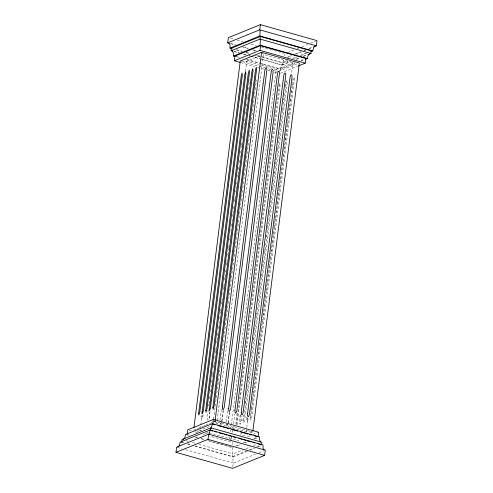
<?xml version="1.0" encoding="UTF-8"?>
<svg xmlns="http://www.w3.org/2000/svg" width="493" height="493" viewBox="0 0 493 493"><rect width="100%" height="100%" fill="white"/><g stroke="black" fill="none" stroke-linecap="round" stroke-linejoin="round"><path stroke-width="0.37" stroke-dasharray="2.46 1.85" d="M236.344 424.676L279.001 86.46L279.864 83.65L280.073 86.028L236.954 425.33M260.002 63.535L280.646 69.365L281.762 64.947L289.989 61.613M254.234 54.957L282.859 63.042L283.413 59.844M201.495 411.667L200.959 416.172L201.625 418.347L202.463 417.731L203.036 415.876M200.331 428.744L200.713 425.681M200.811 424.917L202.062 414.983M245.508 71.109L246.759 61.175L259.953 55.826M203.091 414.496L202.611 417.281L201.883 418.329M208.268 409.628L207.251 417.947L207.917 420.122C210.566 418.551 209.02 413.941 210.104 411.544M208.749 405.807L208.94 404.278M209.038 403.514L209.519 399.694M209.617 398.929L210.098 395.109M210.486 392.052L210.776 389.76M211.164 386.703L211.355 385.175M211.744 382.118L212.033 379.826M212.415 376.769L212.612 375.241M212.705 374.477L213.192 370.656M213.574 367.599L213.863 365.313M213.962 364.549L214.443 360.728M214.831 357.671L215.022 356.143M215.41 353.087L215.7 350.794M215.798 350.03L216.279 346.209M216.76 342.389L216.957 340.86M217.049 340.096L217.536 336.275M217.629 335.511L218.109 331.69M218.498 328.634L218.787 326.341M219.175 323.285L219.367 321.756M219.755 318.7L220.044 316.407M220.426 313.351L220.624 311.822M220.716 311.058L221.203 307.244M221.585 304.187L221.875 301.895M221.973 301.131L222.454 297.31M222.842 294.253L223.033 292.725M223.421 289.668L223.711 287.376M223.81 286.612L224.29 282.791M224.679 279.734L224.968 277.442M225.061 276.678L225.547 272.857M225.64 272.093L226.127 268.272M226.509 265.216L226.798 262.923M226.897 262.159L227.378 258.338M227.766 255.288L228.056 252.995M228.438 249.939L228.635 248.41M228.727 247.646L229.214 243.825M229.695 240.005L229.886 238.476M229.984 237.712L230.465 233.892M230.853 230.835L231.044 229.307M231.433 226.25L231.722 223.958M232.111 220.901L232.302 219.373M232.69 216.316L232.979 214.024M233.072 213.259L233.559 209.439M233.651 208.675L234.138 204.854M234.52 201.797L234.81 199.511M234.908 198.747L235.389 194.926M235.777 191.869L236.067 189.577M236.159 188.813L236.646 184.992M236.739 184.228L237.225 180.407M237.706 176.586L237.897 175.058M237.996 174.294L238.476 170.473M238.575 169.709L239.056 165.888M239.444 162.832L239.734 160.539M240.122 157.483L240.313 155.954M240.701 152.898L240.991 150.605M241.373 147.549L241.57 146.02M241.662 145.262L242.149 141.442M242.531 138.385L242.821 136.093M242.92 135.328L243.4 131.508M243.788 128.451L244.078 126.159M244.177 125.395L244.657 121.574M244.75 120.81L245.237 116.989M245.619 113.932L245.908 111.64M246.007 110.876L246.488 107.055M246.586 106.291L247.067 102.47M247.455 99.413L247.745 97.121M247.843 96.357L248.324 92.536M248.712 89.486L249.002 87.193M249.384 84.137L249.581 82.608M209.963 411.686L209.075 418.458L208.175 420.104M213.592 419.044L256.163 82.091L256.915 79.977M250.037 433.144L252.743 432.041L246.241 431.825L216.797 423.512L263.422 54.415L292.867 62.728L294.309 62.777M219.983 420.054L221.332 409.356M221.77 421.355L223.126 410.657M221.912 421.207L223.261 410.509M226.275 421.829L228.012 408.081M228.062 423.13L229.411 412.431M228.204 422.988L229.553 412.29M208.97 432.762L229.578 438.585L229.769 437.057M230.447 431.708L230.638 430.179M230.736 429.415L231.217 425.595M231.316 424.83L276.203 69.488L292.867 62.728L291.418 74.197M231.574 439.183L231.765 437.655M232.443 432.306L232.832 429.249M232.924 428.485L233.411 424.664M233.503 423.9L234.76 413.966M232.764 444.643L233.016 442.64L209.642 436.04M279.981 70.881L280.234 68.884L295.19 62.814M237.139 413.14L235.87 424.387M195.012 445.894L232.678 456.53L233.004 453.942L242.987 449.893M260.705 59.098L282.119 65.15L282.446 62.556L287.542 60.491M232.782 466.871L233.251 463.167L255.442 454.164M284.707 55.863L284.985 53.638M240.313 414.749C237.503 425.416 241.484 428.072 241.743 416.184M240.867 415.088L240.079 424.313M243.684 414.835C242.273 415.735 242.969 428.17 244.627 420.091L287.191 83.138C287.844 81.752 286.772 79.447 285.909 81.881M245.224 402.608L245.422 401.08M246.482 392.675L246.673 391.146M248.318 378.162L248.509 376.634M251.405 353.709L251.596 352.181M253.236 339.19L253.433 337.662M254.493 329.262L254.684 327.734M256.329 314.744L256.52 313.215M259.417 290.291L259.608 288.762M261.247 275.778L261.444 274.25M262.504 265.844L262.695 264.316M264.34 251.325L264.531 249.797M266.171 236.806L266.368 235.278M267.428 226.872L267.619 225.344M269.258 212.36L269.455 210.831M270.515 202.426L270.706 200.897M272.352 187.907L272.543 186.379M274.182 173.388L274.379 171.86M275.439 163.46L275.63 161.932M277.269 148.941L277.467 147.413M278.527 139.008L278.718 137.479M280.363 124.489L280.554 122.96M282.193 109.976L282.39 108.448M283.45 100.042L283.641 98.514M285.281 85.523L285.478 83.995M246.759 417.214C245.73 420.098 247.634 424.042 248.182 418.643M247.307 417.553L247.196 421.423M246.241 431.825L247.979 418.07M251.19 408.888L250.124 417.294C249.464 420.726 252.028 420.356 251.744 417.201L294.309 80.248C295.369 76.933 292.602 77.758 292.694 80.341M251.282 408.124L251.769 404.303M251.861 403.539L253.02 394.375M253.119 393.611L254.856 379.856M254.955 379.092L256.113 369.923M256.206 369.158L256.693 365.338M256.785 364.573L257.944 355.404M258.042 354.64L259.201 345.47M259.293 344.706L259.78 340.891M259.873 340.127L261.031 330.957M261.13 330.193L262.868 316.438M262.966 315.674L264.125 306.504M264.217 305.74L264.704 301.919M264.796 301.155L265.955 291.985M266.054 291.221L267.212 282.058M267.305 281.293L267.791 277.473M267.884 276.709L269.042 267.539M269.141 266.775L270.879 253.02M270.977 252.256L272.136 243.086M272.228 242.322L272.715 238.501M272.808 237.737L273.966 228.573M274.065 227.809L275.223 218.639M275.316 217.875L275.803 214.054M275.895 213.29L277.054 204.12M277.152 203.356L278.89 189.602M278.989 188.837L280.147 179.668M280.24 178.91L280.727 175.089M280.819 174.325L281.978 165.155M282.076 164.391L283.814 150.636M283.906 149.872L285.065 140.702M285.164 139.938L286.901 126.183M287 125.419L288.159 116.256M288.251 115.491L288.738 111.671M288.83 110.907L289.989 101.737M290.087 100.973L291.825 87.218M291.924 86.454L292.503 81.869M233.374 447.576L232.838 447.792L232.745 448.488L232.696 453.363M247.326 451.237L233.084 457.017L232.942 462.588M249.871 80.316L250.161 79.053M262.449 83.865L262.566 83.206M213.783 421.423L214.467 421.885L215.188 420.837M221.48 422.612L220.5 423.678L219.847 422.15M227.772 424.387L226.792 425.453L226.139 423.931M215.281 420.782L214.492 421.866M221.573 422.556L220.784 423.641M279.026 84.266L279.864 83.65M227.63 424.837L227.045 425.434M286.988 80.76L286.125 83.57L243.554 420.523L243.634 422.865M294.105 77.876L293.243 80.679L250.678 417.633L250.758 419.974M233.503 463.063L185.454 449.671M287.832 52.486L294.241 49.885M297.088 48.727L298.511 48.148M302.073 46.706L307.768 44.395M310.621 43.242L315.6 41.215M286.747 57.496L291.72 55.481M294.561 54.329L300.952 51.734M303.793 50.582L305.21 50.009M308.76 48.567L312.309 47.125M288.239 57.237L291.757 55.814M295.973 54.101L301.599 51.814M304.415 50.674L305.82 50.101M309.339 48.678L312.149 47.538M292.429 58.507L296.62 56.806M300.108 55.389L305.697 53.127M282.859 63.042L287.838 61.021M294.247 58.42L297.094 57.262M301.371 55.53L307.065 53.219M296.336 59.037L299.159 57.891M303.386 56.171L307.62 54.458M282.119 65.15L290.704 61.668M296.293 59.4L299.781 57.983M303.275 56.566L306.763 55.148M300.884 60.503L304.446 59.061M280.646 69.365L296.737 62.839M300.983 61.114L304.514 59.684M278.718 71.331L297.945 63.529M280.357 73.26L297.445 66.327M193.632 430.05L203.104 426.205M203.775 425.934L204.848 425.502M205.526 425.225L214.991 421.386L252.022 431.843M198.691 430.223L200.133 430.272L210.548 426.044M229.578 438.585L232.357 437.457M239.992 434.358L242.075 433.513M233.411 439.885L236.794 438.511M242.593 436.157L246.654 434.512M236.578 441.198L239.425 440.039M247.258 436.866L250.105 435.707M252.952 434.555L257.938 432.534M235.278 446.153L239.549 444.421M243.111 442.973L247.381 441.241M253.79 438.641L256.637 437.488M236.911 446.14L241.151 444.415M244.688 442.985L247.517 441.833M254.591 438.967L258.122 437.531M245.779 448.759L250.666 446.775M253.457 445.641L256.952 444.224M232.678 456.53L246.149 451.064M248.94 449.93L253.833 447.952M256.625 446.818L259.417 445.684M250.173 450.084L255.158 448.063M258.005 446.904L261.567 445.462M258.961 452.734L263.884 450.738M281.762 64.947L260.6 58.889M240.985 60.984L246.759 61.175L258.542 64.503M230.57 38.275L234.249 39.311M237.188 40.143L243.074 41.8M251.159 44.087L256.311 45.541M261.456 46.995L283.518 53.226M230.736 43.507L235.925 44.974M241.114 46.434L249.267 48.739M253.716 49.996L255.941 50.625M230.65 43.661L235.062 44.912M243.154 47.192L248.299 48.647M252.712 49.892L255.651 50.724M236.658 49.627L241.829 51.087M246.26 52.338L249.951 53.38M257.34 55.469L282.446 62.556M231.476 48.53L232.949 48.949M236.615 49.984L242.488 51.642M246.155 52.677L249.828 53.712M234.163 51.426L239.302 52.88M243.708 54.119L245.915 54.741M248.854 55.573L250.321 55.986M251.054 56.196L259.866 58.685M234.113 51.592L239.284 53.053M243.715 54.304L245.933 54.933M248.885 55.764L250.364 56.184M251.103 56.393L259.965 58.895M236.4 56.504L240.054 57.539M246.629 59.394L280.234 68.884M234.933 56.461L239.358 57.706M246.734 59.789L259.263 63.332M261.481 65.335L276.203 69.488L278.009 71.614M242.482 61.582L258.763 66.185M259.503 66.389L264.686 67.855M268.383 68.897L270.608 69.525M274.305 70.573L276.53 71.202M240.923 62.617L254.807 66.537M257.728 67.362L264.303 69.217M267.958 70.246L270.879 71.072M274.533 72.107L276.727 72.724M200.133 430.272L201.606 430.685M206.758 432.139L208.231 432.558M196.504 430.857L198.654 431.467M205.106 433.292L207.257 433.895M189.183 430.266L191.376 430.882M195.031 431.911L197.218 432.534M203.067 434.185L204.527 434.598M187.13 434.518L189.324 435.134M195.9 436.989L198.094 437.611M201.015 438.437L204.669 439.466M209.05 440.705L231.698 447.102M185.658 434.469L189.343 435.51M195.24 437.174L196.713 437.587M201.138 438.838L204.823 439.879M207.775 440.711L232.838 447.792M185.738 440.594L187.95 441.217M192.387 442.467L195.339 443.306M199.03 444.347L233.004 453.942M181.72 442.141L184.672 442.979M187.623 443.811L191.321 444.852M180.241 442.092L183.907 443.127M187.58 444.162L190.514 444.994M194.92 446.239L233.084 457.017M177.363 447.385L181.775 448.63M261.617 52.289L262.972 53.885M214.991 421.386L216.797 423.512M230.028 439.115L231.383 440.711"/><path stroke-width="0.74" d="M305.222 59.394L307.342 58.531L307.959 55.795L309.733 53.601M310.627 51.777L312.759 50.908L313.659 47.575L315.15 45.972M264.119 449.936L263.04 448.248L262.991 444.883L210.141 429.958L209.026 434.376M260.668 442.011L259.454 439.713L259.54 436.958L212.354 423.635L211.238 428.053M175.976 452.358L176.63 447.176L208.668 434.179L265.289 450.164L264.636 455.347L232.597 468.35L175.976 452.358L208.015 439.362L264.636 455.347M229.177 43.248L227.711 42.836L228.364 37.653L260.403 24.65L317.024 40.642L316.37 45.824L313.56 46.964M181.72 442.141L182.046 439.553L210.881 427.85L261.838 442.239L261.512 444.834L257.821 443.792M232.634 51.173L231.162 50.761L231.488 48.166L260.322 36.47L311.28 50.859L310.954 53.447L308.162 54.581M187.217 433.852L187.722 429.853L213.352 419.451L258.652 432.244L258.061 436.909M240.196 62.408L234.348 60.756L234.939 56.091L260.569 45.695L305.87 58.482L305.278 63.147L298.16 66.037M193.922 427.758L240.257 60.959L261.617 52.289L299.368 62.95L252.835 431.276M208.015 439.362L208.668 434.179M227.711 42.836L259.749 29.833L260.403 24.65M210.881 427.85L210.554 430.444L212.766 431.067M231.162 50.761L259.996 39.058L260.322 36.47M213.352 419.451L212.766 424.116L214.954 424.738M234.348 60.756L259.984 50.36L260.569 45.695M215.09 420.621L261.617 52.289M228.881 43.064L230.095 45.362L230.009 48.117L259.916 35.983L260.058 30.412M232.332 50.989L233.546 53.287L233.46 56.042L260.162 45.208L260.304 39.637M183.267 439.399L184.758 437.802L185.658 434.469L212.354 423.635M177.85 447.028L179.341 445.425L180.241 442.092L210.141 429.958M259.749 29.833L316.37 45.824M259.916 35.983L312.759 50.908M259.996 39.058L310.954 53.447M260.162 45.208L307.342 58.531M259.984 50.36L305.278 63.147M230.009 48.117L231.476 48.53M233.46 56.042L234.933 56.461M217.875 425.558L221.53 426.593M222.99 427.006L225.184 427.622M226.644 428.035L228.838 428.657M231.759 429.483L237.608 431.128M240.529 431.954L247.831 434.019M249.292 434.432L251.485 435.048M254.406 435.874L256.6 436.496M214.245 431.486L216.458 432.108M219.416 432.946L223.107 433.988M224.586 434.407L226.798 435.029M228.277 435.448L231.969 436.49M233.448 436.909L235.66 437.531M238.618 438.369L242.309 439.411M243.788 439.83L246.001 440.452M247.48 440.871L251.171 441.913M252.65 442.332L254.863 442.954M198.624 413.417L198.895 415.124L199.757 412.321L242.322 75.367L242.118 72.989L241.256 75.799L198.624 413.417M202.179 411.969L202.457 413.682L203.319 410.872L245.884 73.919L245.674 71.547L244.818 74.357L202.179 411.969M205.741 410.527L206.012 412.24L206.875 409.43L249.446 72.477L249.236 70.105L248.373 72.909L205.741 410.527M209.303 409.079L209.574 410.792L210.437 407.988L253.001 71.035L252.798 68.656L251.935 71.467L209.303 409.079M212.859 407.637L213.136 409.35L213.999 406.54L256.563 69.587L256.354 67.214L255.497 70.024L212.859 407.637M222.368 406.824L222.559 409.202L223.243 409.665L224.26 407.354L266.824 70.407L266.781 68.49L266.208 67.547L265.444 68.114L264.938 69.87L222.368 406.824M228.66 408.598L228.851 410.977L229.535 411.439L230.551 409.135L273.116 72.181L273.073 70.271L272.5 69.322L271.735 69.895L271.23 71.645L228.66 408.598M234.951 410.379L235.143 412.752L235.827 413.214L236.837 410.909L279.408 73.956L279.365 72.046L278.791 71.097L278.027 71.67L277.522 73.426L234.951 410.379M241.243 412.154L241.434 414.533L242.118 414.995L243.129 412.684L285.7 75.731L285.65 73.821L285.083 72.878L284.319 73.445L283.814 75.201L241.243 412.154M247.535 413.929L247.726 416.308L248.404 416.77L249.421 414.465L291.992 77.512L291.942 75.602L291.375 74.653L290.611 75.219L290.1 76.976L247.535 413.929"/></g></svg>
